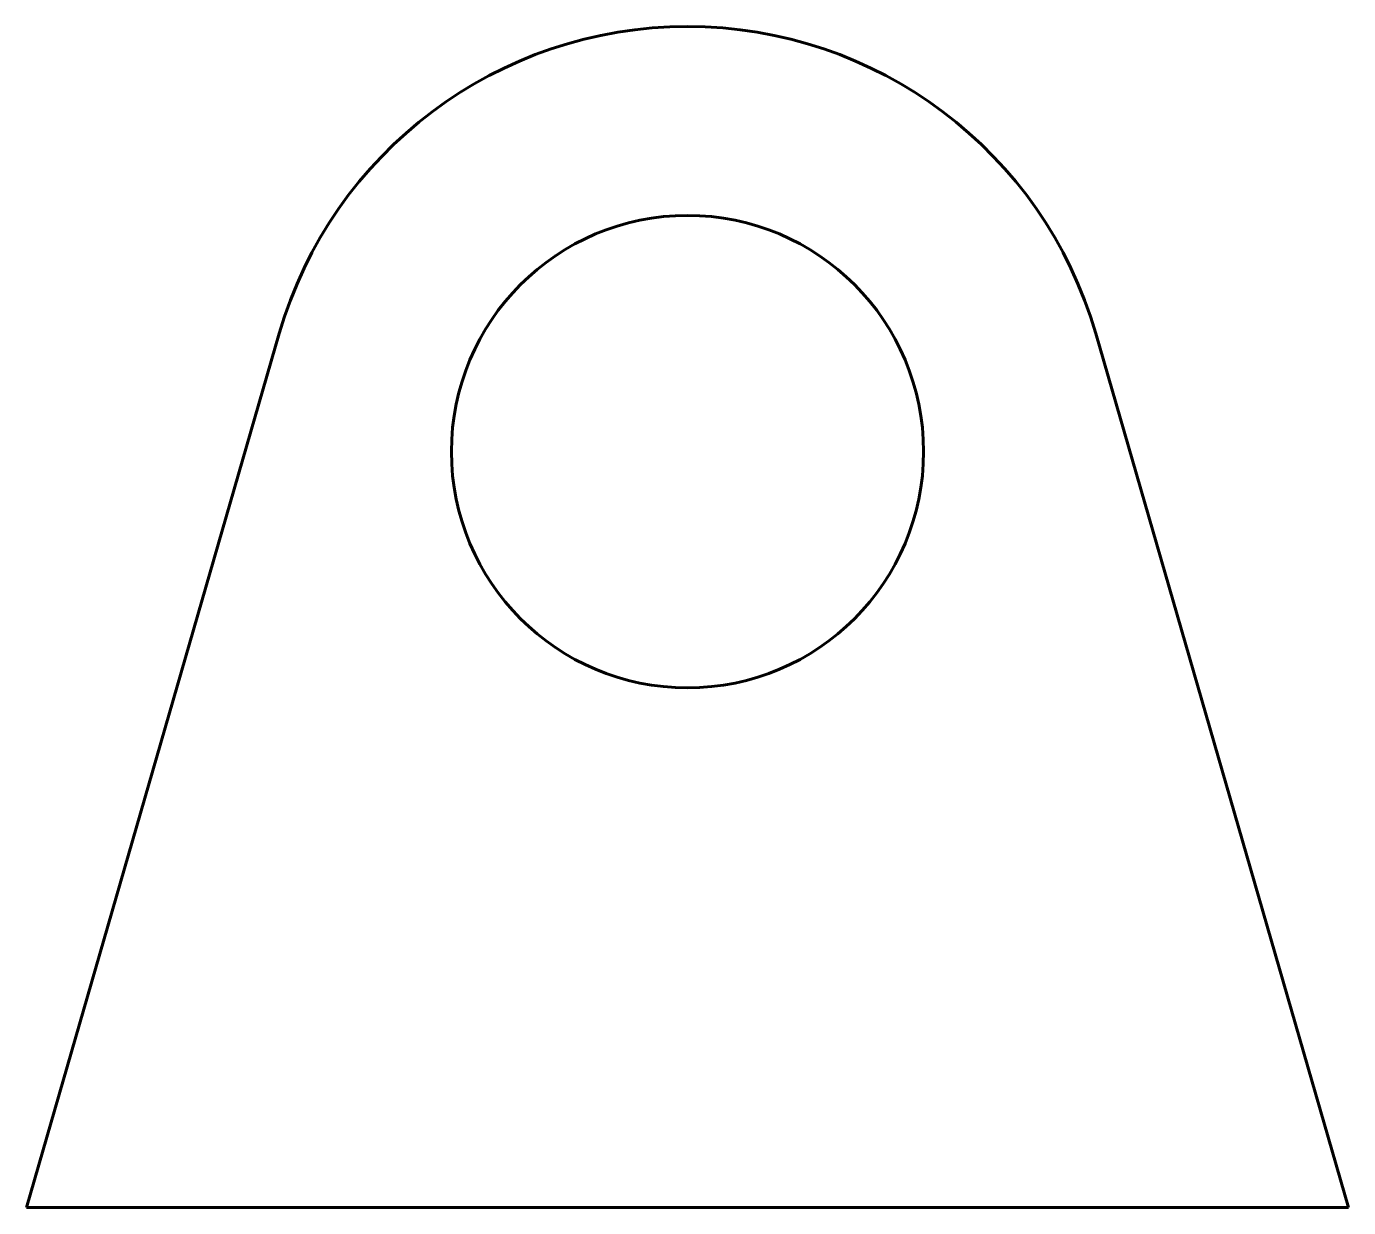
# Model space of a CAD drawing. Header units: millimetres. Extents: x -70 to 0, y 0 to 62.5.
import ezdxf

# ---------------------------------------------------------------- set-up
doc = ezdxf.new("R2010")
doc.units = ezdxf.units.MM
doc.linetypes.add('K5LT_BASIC', pattern=[0])

msp = doc.modelspace()

# ---------------------------------------------------------------- linework, layer by layer
at = {"color": 150, "linetype": 'K5LT_BASIC', "lineweight": 60, "true_color": 0x0080ff}
for p, q in [((-70, 0), (-56.613, 46.255)), ((-13.387, 46.255), (0, 0)), ((0, 0), (-70, 0))]:
    msp.add_line(p, q, dxfattribs=at)
msp.add_circle((-35, 40), 12.5, dxfattribs=at)
msp.add_arc((-35, 40), 22.5, 16.14128, 163.85872, dxfattribs=at)

doc.saveas('drawing.dxf')
